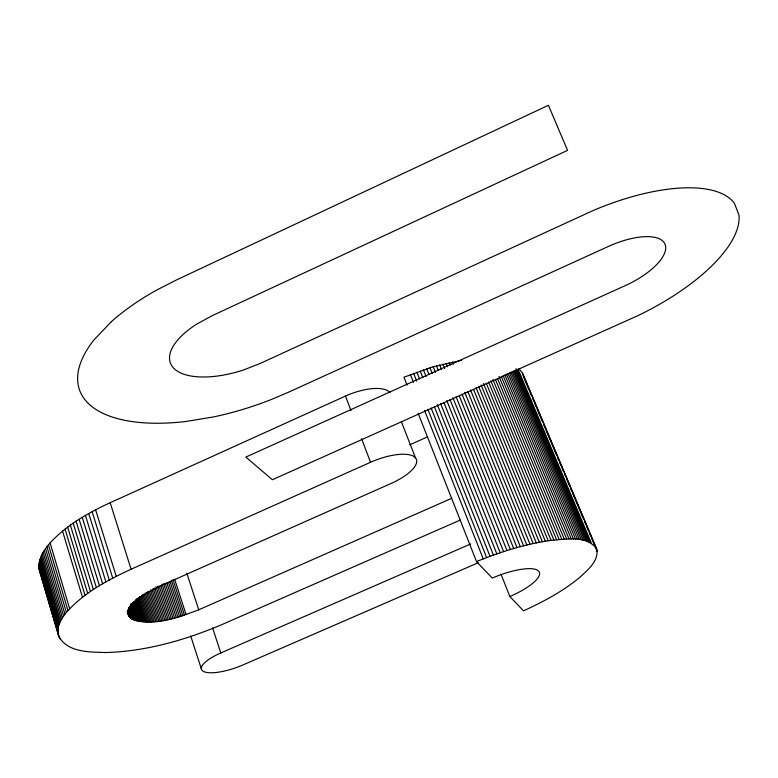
<?xml version="1.0" encoding="UTF-8"?>
<svg xmlns="http://www.w3.org/2000/svg" width="778" height="778" viewBox="0 0 778 778"><rect width="100%" height="100%" fill="white"/><g stroke="black" fill="none" stroke-linecap="round" stroke-linejoin="round"><path stroke-width="1.17" d="M460.206 520.083L222.809 624.199C185.893 639.944 146.4 651.312 106.09 652.538C89.956 652.003 67.618 652.713 58.788 636.355L39.483 570.663C37.14 561.162 42.654 551.923 48.431 544.824C65.099 525.802 87.535 513.227 110.184 502.705L345.49 396.06A37.383 14.753 -20.8 0 1 390.07 392.559M58.788 636.355C55.763 627.7 61.063 618.899 66.383 612.393C83.868 592.729 107.52 580.096 131.093 569.243L370.523 462.288A37.957 13.712 -20.8 0 1 415.228 457.542A37.957 13.712 -20.8 0 1 391.12 483.449L159.558 586.301C151.914 590.862 116.379 605.527 132.338 619.269C154.258 626.776 178.191 617.45 198.76 609.787L451.629 498.348M409.753 444.812L427.453 436.915M478.207 562.747L242.59 665.093A32.015 9.608 -18.9 0 1 203.34 671.365A32.015 9.608 -18.9 0 1 220.816 652.937L470.69 543.939M461.636 360.311L433.21 366.769L403.947 377.194L407.05 385.081M418.136 413.254L476.515 561.58C500.487 551.845 525.403 543.997 551.077 540.35C566.034 539.378 585.902 534.885 596.532 548.548C599.566 560.695 587.536 570.06 579.727 577.412C562.844 591.358 543.365 601.764 523.526 610.837L509.853 596.512L500.944 574.115M476.515 561.58L492.27 578.083A41.04 11.864 -21.4 0 1 538.619 571.091A41.04 11.864 -21.4 0 1 509.853 596.512M518.829 368.597L522.446 373.08L596.532 548.548M522.446 373.08L597.096 550.474M523.934 377.845L529.098 390.089M530.042 392.316L531.452 395.652M532.385 397.879L533.796 401.215M534.739 403.442L536.149 406.777M537.092 409.004L542.256 421.248M543.666 424.594L556.348 454.644M557.291 456.871L558.701 460.216M559.635 462.433L561.045 465.779M561.988 468.006L563.398 471.342M564.332 473.569L565.742 476.904M566.685 479.131L569.506 485.812M570.439 488.039L571.849 491.375M572.793 493.602L583.597 519.208M584.541 521.435L585.951 524.771M586.884 526.998L588.294 530.343M589.238 532.56L590.648 535.906M591.581 538.133L597.222 551.485M518.07 369.249L591.338 543.083M517.321 369.521L590.201 542.47M516.018 368.714L588.956 541.916M515.561 370.202L587.604 541.4M514.55 370.62L586.165 540.934M513.412 371.038L584.628 540.506M512.206 371.563L582.994 540.136M510.922 372.127L581.273 539.815M509.541 372.759L579.454 539.553M508.083 373.44L577.539 539.329M506.497 374.092L575.545 539.164M504.864 374.879L573.454 539.047M503.152 375.725L571.285 538.979M40.514 573.474L39.483 570.663M501.363 376.63L569.029 538.969M499.029 376.474L566.685 539.008M497.55 378.614L564.264 539.096M495.489 379.567L561.774 539.242M492.941 379.576L559.207 539.446M490.792 380.773L556.562 539.689M488.574 382.017L553.848 539.99M486.289 383.321L551.077 540.35M483.498 383.573L548.237 540.759M481.105 384.993L545.329 541.216M478.587 386.306L542.373 541.721M476.087 387.843L539.358 542.285M473.539 389.438L536.295 542.898M470.496 389.963L533.183 543.559M467.86 391.665L530.032 544.269M452.417 361.974L453.321 364.221M464.738 392.297L526.832 545.028M449.266 362.645L450.18 364.892M462.035 394.115L523.604 545.835M446.095 363.365L447.467 366.739M459.312 395.983L520.336 546.691M442.906 364.133L444.724 368.636M456.093 396.78L517.039 547.586M439.687 364.96L441.505 369.472M452.854 397.626L513.713 548.539M436.458 365.835L438.267 370.347M450.054 399.649L510.368 549.521M433.21 366.769L435.466 372.409M446.786 400.592L507.003 550.552M429.942 367.741L432.208 373.382M443.956 402.712L503.619 551.631M426.684 368.772L428.941 374.413M440.669 403.763L500.225 552.75M423.417 369.842L426.101 376.571M437.294 404.638L496.831 553.897M420.149 370.96L422.824 377.7M434.445 406.884L493.427 555.093M416.882 372.127L419.556 378.867M431.158 408.061L490.033 556.319M413.624 373.333L416.745 381.191M427.871 409.286L486.629 557.583M410.385 374.578L413.497 382.445M424.603 410.541L483.245 558.886M401.429 421.773L415.413 457.727M345.49 396.06L351.004 410.648M361.614 438.714L370.523 462.288M212.598 627.904L220.816 652.937M186.817 573.211L198.76 609.787M174.642 579.231L186.117 614.698M173.027 579.775L184.483 615.242M190.775 636.171L201.541 669.498M171.403 580.291L182.849 615.768M170.149 581.934L181.216 616.273M168.515 582.411L179.572 616.76M166.891 582.868L177.929 617.236M165.257 583.315L176.295 617.683M163.633 583.733L174.651 618.111M162.009 584.132L173.017 618.529M160.754 585.649L171.393 618.918M159.15 586.009L169.779 619.288M157.545 586.34L168.165 619.628M155.96 586.651L166.57 619.959M154.744 588.08L164.985 620.26M153.178 588.353L163.409 620.533M151.992 589.743L161.853 620.795M150.455 589.957L160.307 621.029M149.308 591.299L158.79 621.233M147.81 591.465L157.292 621.418M146.702 592.768L155.814 621.583M145.253 592.885L154.355 621.719M144.193 594.139L152.926 621.836M142.792 594.207L151.525 621.923M141.781 595.413L150.144 621.982M140.799 596.59L148.802 622.021M110.184 502.705L131.093 569.243M139.486 596.59L147.489 622.04M138.572 597.718L146.206 622.03M137.687 598.827L144.951 621.992M136.471 598.749L143.736 621.933M135.664 599.799L142.559 621.846M135.002 601.219L141.421 621.729M134.254 602.211L140.322 621.593M133.194 602.036L139.252 621.437M132.532 602.979L138.231 621.252M131.91 603.893L137.259 621.038M130.976 603.65L136.325 620.805M130.441 604.516L135.43 620.543M130.305 606.519L134.584 620.26M129.508 606.198L133.787 619.949M129.119 607.005L133.038 619.619M128.769 607.793L132.338 619.269M128.467 608.552L131.686 618.889M128.224 609.3L131.083 618.491M128.03 610.02L130.529 618.072M127.884 610.72L130.033 617.625M127.796 611.401L129.586 617.168M127.757 612.062L129.187 616.682M127.417 611.557L128.847 616.176M95.606 509.804L116.253 576.333M127.252 611.634L128.331 615.097M92.144 511.661L112.722 578.171M88.76 513.529L109.27 580.018M85.454 515.425L105.905 581.895M82.244 517.341L102.628 583.792M79.123 519.276L99.438 585.688M76.098 521.221L96.355 587.604M73.181 523.176L93.36 589.53M70.36 525.15L90.481 591.455M67.647 527.124L87.7 593.39M65.041 529.098L85.035 595.326M62.541 531.082L82.478 597.251M50.074 542.888L69.65 608.688M48.431 544.824L67.949 610.545M46.913 546.74L66.383 612.393M45.523 548.636L64.934 614.212M44.268 550.503L63.631 616.001M43.14 552.361L62.454 617.771M42.148 554.189L61.413 619.512M41.283 555.988L60.509 621.223M40.553 557.758L59.731 622.906M39.96 559.499L59.089 624.549M39.493 561.201L58.583 626.164M39.163 562.873L58.214 627.739M38.968 564.507L57.98 629.285M38.9 566.112L57.873 630.783M41.224 574.816L44.638 586.466M45.328 588.79L50.794 607.423M51.474 609.758L52.496 613.249M53.867 617.907L56.259 626.057M56.94 628.391L58.651 634.206M59.332 636.54L60.013 638.864M38.968 567.668L57.903 632.242M39.163 569.185L59.332 637.639M523.224 375.473L523.468 376.727M111.293 321.742L93.924 339.976A164.314 73.19 -19.5 0 0 185.767 421.501L213.707 416.891A164.314 73.19 -19.5 0 0 270.355 399.892L288.531 392.2L608.367 246.451A52.826 21.327 -24.7 0 1 664.995 244.175A52.826 21.327 -24.7 0 1 625.045 285.73L245.858 457.075L272.378 479.734L637.765 315.693A141.246 57.183 -24.6 0 0 738.974 215.136L734.432 203.282A141.246 57.183 -24.6 0 0 593.118 210.546L260.027 363.521L243.543 369.968A70.244 31.208 -19.5 0 1 174.078 368.558A70.244 31.208 -19.5 0 1 196.552 324.212L212.384 315.576L567.561 150.358L548.422 105.273L176.81 279.788L156.855 289.98A164.314 73.19 -19.5 0 0 111.293 321.742"/></g></svg>
